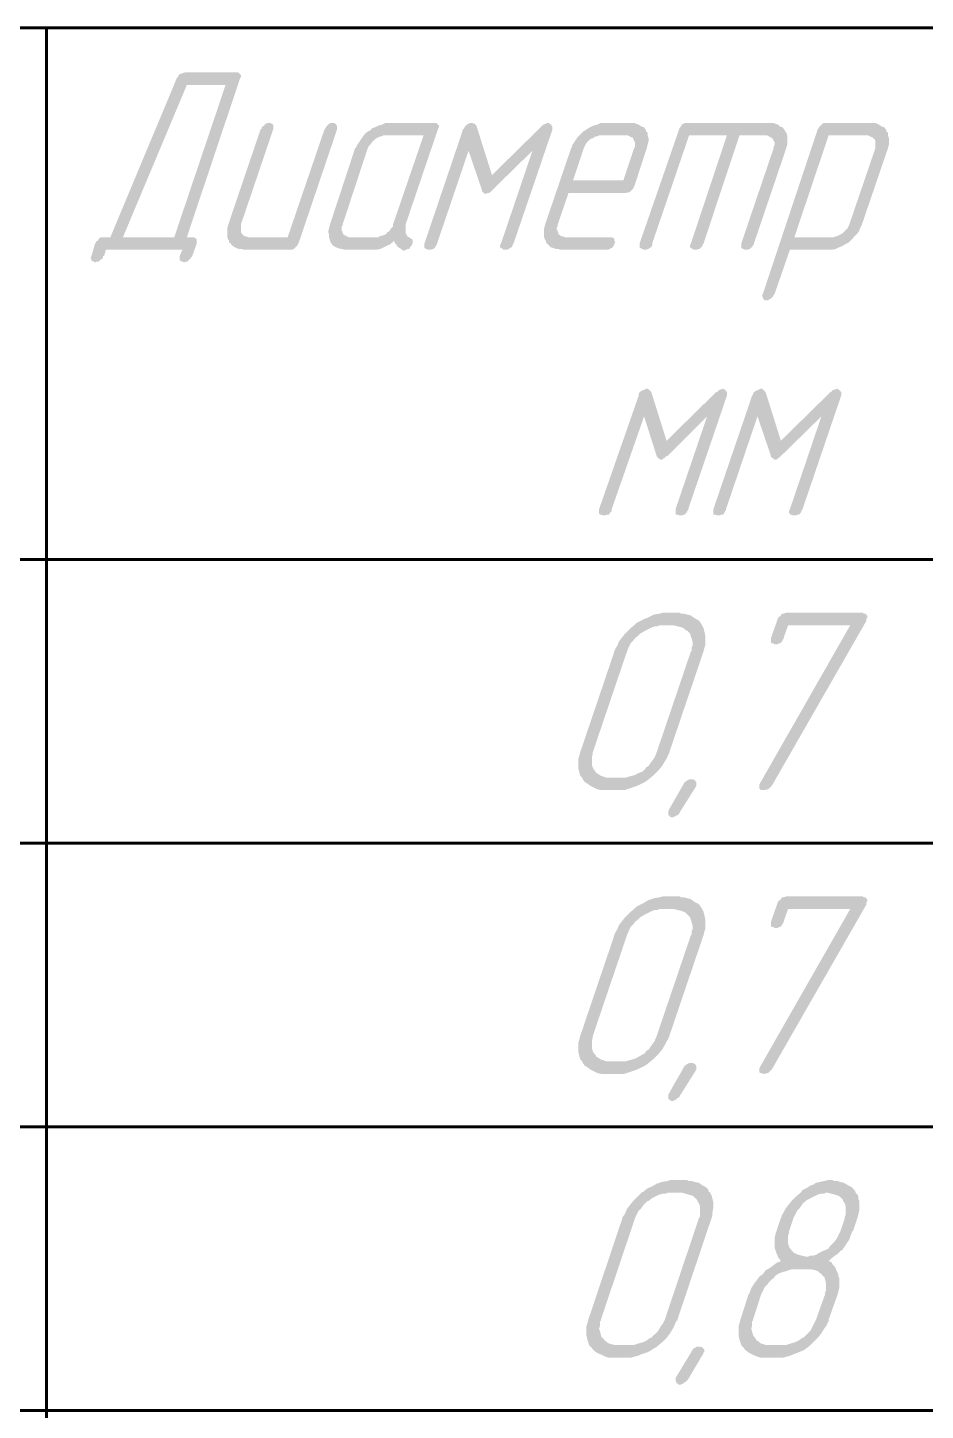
# Model space of a CAD drawing. Extents: x 260 to 1101, y 70 to 664.
# Drawn here: x 364.86 to 390.19, y 270.02 to 309.02 of the extents above; entities that cross this region are included whole.
import ezdxf

# ---------------------------------------------------------------- set-up
doc = ezdxf.new("R2010")
doc.units = 0
doc.header["$MEASUREMENT"] = 0
doc.layers.add('PDF _Геометрия', color=7, linetype='CONTINUOUS')
doc.layers.add('PDF _Сплошная заливка', color=7, linetype='CONTINUOUS')

msp = doc.modelspace()

# ---------------------------------------------------------------- hatches: boundary and pattern name
at = {"layer": 'PDF _Сплошная заливка', "transparency": 33554559}
h = msp.add_hatch(color=256, dxfattribs=at)
h.paths.add_polyline_path([(370.446, 307.398), (369.354, 307.398), (367.551, 303.105), (368.999, 303.105)], flags=0)
h.paths.add_polyline_path([(370.801, 307.753), (370.827, 307.728), (370.852, 307.703), (370.878, 307.677), (370.878, 307.626), (370.852, 307.576), (369.354, 303.105), (369.506, 303.105), (369.532, 303.105), (369.557, 303.105), (369.583, 303.08), (369.633, 303.054), (369.633, 303.029), (369.633, 302.978), (369.633, 302.927), (369.506, 302.572), (369.506, 302.572), (369.481, 302.546), (369.456, 302.496), (369.405, 302.47), (369.405, 302.445), (369.354, 302.419), (369.329, 302.419), (369.278, 302.394), (369.278, 302.394), (369.227, 302.419), (369.202, 302.419), (369.176, 302.445), (369.151, 302.47), (369.151, 302.496), (369.151, 302.521), (369.151, 302.572), (369.227, 302.75), (367.069, 302.75), (367.018, 302.572), (366.993, 302.572), (366.993, 302.546), (366.967, 302.496), (366.917, 302.47), (366.891, 302.445), (366.866, 302.419), (366.815, 302.419), (366.764, 302.394), (366.764, 302.394), (366.739, 302.419), (366.713, 302.419), (366.663, 302.445), (366.663, 302.47), (366.663, 302.496), (366.637, 302.521), (366.663, 302.572), (366.764, 302.927), (366.764, 302.927), (366.79, 302.953), (366.79, 302.978), (366.84, 303.004), (366.866, 303.054), (366.891, 303.08), (366.942, 303.105), (367.018, 303.105), (367.196, 303.105), (369.075, 307.601), (369.075, 307.601), (369.1, 307.626), (369.126, 307.677), (369.151, 307.703), (369.227, 307.728), (369.303, 307.753), (370.776, 307.753)], flags=0)
for points in [[(373.493, 306.331), (373.544, 306.306), (373.569, 306.28), (373.569, 306.28), (373.594, 306.229), (373.594, 306.204), (373.594, 306.153), (372.503, 302.927), (372.503, 302.927), (372.477, 302.902), (372.477, 302.877), (372.452, 302.851), (372.401, 302.8), (372.376, 302.775), (372.325, 302.75), (372.249, 302.75), (370.954, 302.75), (370.903, 302.775), (370.827, 302.775), (370.751, 302.8), (370.7, 302.826), (370.624, 302.877), (370.573, 302.953), (370.547, 302.953), (370.547, 303.004), (370.522, 303.029), (370.497, 303.105), (370.497, 303.181), (370.497, 303.258), (370.497, 303.359), (370.522, 303.461), (371.436, 306.153), (371.462, 306.153), (371.462, 306.179), (371.487, 306.229), (371.538, 306.255), (371.538, 306.28), (371.588, 306.306), (371.639, 306.331), (371.665, 306.331), (371.69, 306.331), (371.715, 306.331), (371.741, 306.306), (371.792, 306.28), (371.792, 306.28), (371.792, 306.229), (371.792, 306.204), (371.792, 306.153), (370.878, 303.461), (370.878, 303.461), (370.878, 303.435), (370.878, 303.41), (370.878, 303.385), (370.878, 303.334), (370.878, 303.283), (370.878, 303.258), (370.903, 303.207), (370.903, 303.207), (370.928, 303.181), (370.954, 303.156), (370.979, 303.131), (371.03, 303.131), (371.081, 303.105), (371.131, 303.105), (372.198, 303.105), (373.239, 306.153), (373.239, 306.153), (373.264, 306.179), (373.29, 306.229), (373.315, 306.255), (373.341, 306.28), (373.366, 306.306), (373.417, 306.331), (373.467, 306.331)], [(379.561, 306.331), (379.587, 306.306), (379.638, 306.28), (379.638, 306.255), (379.663, 306.229), (379.663, 306.204), (379.663, 306.153), (379.663, 306.128), (378.571, 302.927), (378.546, 302.902), (378.546, 302.877), (378.52, 302.826), (378.469, 302.8), (378.444, 302.775), (378.419, 302.775), (378.393, 302.75), (378.317, 302.75), (378.317, 302.75), (378.292, 302.75), (378.266, 302.775), (378.216, 302.8), (378.216, 302.8), (378.19, 302.826), (378.19, 302.877), (378.216, 302.927), (379.104, 305.544), (377.962, 304.426), (377.962, 304.426), (377.962, 304.426), (377.911, 304.375), (377.86, 304.35), (377.835, 304.35), (377.784, 304.324), (377.784, 304.324), (377.733, 304.35), (377.708, 304.375), (377.682, 304.401), (377.682, 304.426), (377.301, 305.544), (376.413, 302.927), (376.413, 302.902), (376.387, 302.877), (376.362, 302.826), (376.337, 302.8), (376.311, 302.775), (376.286, 302.775), (376.235, 302.75), (376.184, 302.75), (376.184, 302.75), (376.159, 302.75), (376.108, 302.775), (376.057, 302.8), (376.057, 302.8), (376.057, 302.826), (376.057, 302.877), (376.057, 302.927), (377.149, 306.153), (377.175, 306.153), (377.175, 306.179), (377.2, 306.229), (377.251, 306.28), (377.251, 306.28), (377.251, 306.28), (377.301, 306.306), (377.352, 306.331), (377.403, 306.331), (377.428, 306.331), (377.428, 306.306), (377.479, 306.306), (377.479, 306.306), (377.479, 306.28), (377.505, 306.28), (377.53, 306.229), (377.962, 304.858), (379.358, 306.229), (379.358, 306.229), (379.384, 306.255), (379.409, 306.28), (379.485, 306.306), (379.51, 306.331), (379.536, 306.331)], [(385.884, 306.331), (385.96, 306.306), (386.036, 306.28), (386.087, 306.229), (386.163, 306.204), (386.214, 306.128), (386.239, 306.102), (386.239, 306.077), (386.265, 306.052), (386.29, 305.975), (386.29, 305.899), (386.29, 305.823), (386.29, 305.721), (386.265, 305.62), (385.351, 302.927), (385.351, 302.902), (385.325, 302.877), (385.3, 302.826), (385.249, 302.8), (385.249, 302.775), (385.224, 302.775), (385.173, 302.75), (385.122, 302.75), (385.097, 302.75), (385.097, 302.75), (385.046, 302.775), (384.995, 302.8), (384.995, 302.8), (384.995, 302.826), (384.995, 302.877), (384.995, 302.927), (385.909, 305.62), (385.909, 305.62), (385.909, 305.645), (385.909, 305.671), (385.935, 305.696), (385.935, 305.747), (385.935, 305.772), (385.909, 305.823), (385.884, 305.874), (385.884, 305.874), (385.884, 305.874), (385.833, 305.925), (385.807, 305.925), (385.782, 305.95), (385.731, 305.975), (385.681, 305.975), (384.944, 305.975), (383.929, 302.927), (383.903, 302.902), (383.903, 302.877), (383.878, 302.826), (383.827, 302.8), (383.827, 302.775), (383.776, 302.775), (383.751, 302.75), (383.675, 302.75), (383.675, 302.75), (383.649, 302.75), (383.624, 302.775), (383.573, 302.8), (383.573, 302.8), (383.548, 302.826), (383.548, 302.877), (383.573, 302.927), (384.589, 305.975), (383.522, 305.975), (382.481, 302.927), (382.481, 302.902), (382.481, 302.877), (382.456, 302.826), (382.405, 302.8), (382.38, 302.775), (382.354, 302.775), (382.304, 302.75), (382.253, 302.75), (382.253, 302.75), (382.227, 302.75), (382.202, 302.775), (382.151, 302.8), (382.126, 302.8), (382.126, 302.826), (382.126, 302.877), (382.126, 302.927), (383.243, 306.153), (383.243, 306.153), (383.243, 306.179), (383.268, 306.204), (383.294, 306.229), (383.319, 306.28), (383.37, 306.306), (383.421, 306.331), (383.472, 306.331), (385.833, 306.331)], [(384.487, 298.813), (384.538, 298.813), (384.563, 298.762), (384.563, 298.762), (384.589, 298.736), (384.589, 298.686), (384.589, 298.66), (384.589, 298.635), (383.497, 295.434), (383.497, 295.409), (383.472, 295.384), (383.446, 295.333), (383.395, 295.282), (383.395, 295.282), (383.37, 295.282), (383.319, 295.257), (383.268, 295.257), (383.243, 295.257), (383.243, 295.257), (383.192, 295.282), (383.141, 295.282), (383.141, 295.307), (383.141, 295.333), (383.141, 295.384), (383.141, 295.434), (384.03, 298.051), (382.913, 296.933), (382.888, 296.933), (382.888, 296.933), (382.837, 296.882), (382.786, 296.857), (382.761, 296.831), (382.71, 296.831), (382.71, 296.831), (382.684, 296.857), (382.634, 296.882), (382.634, 296.908), (382.608, 296.933), (382.253, 298.051), (381.339, 295.434), (381.339, 295.409), (381.339, 295.384), (381.288, 295.333), (381.263, 295.282), (381.237, 295.282), (381.212, 295.282), (381.161, 295.257), (381.11, 295.257), (381.11, 295.257), (381.085, 295.257), (381.059, 295.282), (381.009, 295.282), (380.983, 295.307), (380.983, 295.333), (380.983, 295.384), (380.983, 295.434), (382.1, 298.635), (382.1, 298.66), (382.1, 298.686), (382.126, 298.736), (382.177, 298.762), (382.177, 298.762), (382.202, 298.787), (382.227, 298.787), (382.278, 298.813), (382.329, 298.838), (382.354, 298.838), (382.38, 298.813), (382.405, 298.787), (382.405, 298.787), (382.431, 298.787), (382.431, 298.762), (382.456, 298.736), (382.888, 297.365), (384.284, 298.736), (384.309, 298.736), (384.309, 298.736), (384.36, 298.787), (384.411, 298.813), (384.436, 298.813), (384.487, 298.838), (384.487, 298.838)], [(387.712, 298.813), (387.737, 298.813), (387.788, 298.762), (387.788, 298.762), (387.813, 298.736), (387.813, 298.686), (387.813, 298.66), (387.813, 298.635), (386.722, 295.434), (386.696, 295.409), (386.696, 295.384), (386.671, 295.333), (386.62, 295.282), (386.62, 295.282), (386.569, 295.282), (386.544, 295.257), (386.468, 295.257), (386.468, 295.257), (386.442, 295.257), (386.417, 295.282), (386.366, 295.282), (386.366, 295.307), (386.341, 295.333), (386.341, 295.384), (386.366, 295.434), (387.255, 298.051), (386.112, 296.933), (386.112, 296.933), (386.112, 296.933), (386.061, 296.882), (386.011, 296.857), (385.985, 296.831), (385.935, 296.831), (385.935, 296.831), (385.909, 296.857), (385.858, 296.882), (385.833, 296.908), (385.833, 296.933), (385.452, 298.051), (384.563, 295.434), (384.563, 295.409), (384.538, 295.384), (384.513, 295.333), (384.487, 295.282), (384.462, 295.282), (384.436, 295.282), (384.386, 295.257), (384.335, 295.257), (384.335, 295.257), (384.309, 295.257), (384.259, 295.282), (384.208, 295.282), (384.208, 295.307), (384.208, 295.333), (384.208, 295.384), (384.208, 295.434), (385.3, 298.635), (385.325, 298.66), (385.325, 298.686), (385.351, 298.736), (385.401, 298.762), (385.401, 298.762), (385.427, 298.787), (385.452, 298.787), (385.503, 298.813), (385.554, 298.838), (385.579, 298.838), (385.604, 298.813), (385.63, 298.787), (385.63, 298.787), (385.63, 298.787), (385.655, 298.762), (385.681, 298.736), (386.112, 297.365), (387.509, 298.736), (387.509, 298.736), (387.534, 298.736), (387.56, 298.787), (387.636, 298.813), (387.661, 298.813), (387.686, 298.838), (387.712, 298.838)], [(388.448, 292.488), (388.499, 292.488), (388.524, 292.463), (388.524, 292.437), (388.55, 292.437), (388.55, 292.386), (388.524, 292.336), (388.524, 292.285), (385.858, 287.637), (385.858, 287.637), (385.833, 287.611), (385.807, 287.586), (385.757, 287.535), (385.63, 287.51), (385.63, 287.51), (385.604, 287.51), (385.554, 287.51), (385.528, 287.535), (385.503, 287.56), (385.503, 287.586), (385.503, 287.611), (385.503, 287.662), (385.528, 287.713), (388.067, 292.158), (386.315, 292.158), (386.188, 291.802), (386.188, 291.777), (386.163, 291.751), (386.138, 291.701), (386.087, 291.65), (386.087, 291.65), (386.061, 291.65), (386.011, 291.624), (385.96, 291.624), (385.935, 291.624), (385.935, 291.624), (385.909, 291.65), (385.858, 291.65), (385.833, 291.675), (385.833, 291.701), (385.833, 291.726), (385.833, 291.751), (385.833, 291.802), (386.011, 292.31), (386.011, 292.336), (386.036, 292.361), (386.036, 292.386), (386.087, 292.412), (386.112, 292.437), (386.138, 292.488), (386.188, 292.488), (386.265, 292.513), (388.423, 292.513)], [(383.649, 287.814), (383.675, 287.789), (383.7, 287.789), (383.7, 287.764), (383.725, 287.738), (383.725, 287.687), (383.725, 287.662), (383.725, 287.662), (383.725, 287.637), (383.7, 287.586), (383.268, 286.9), (383.243, 286.849), (383.192, 286.798), (383.167, 286.798), (383.141, 286.773), (383.116, 286.773), (383.091, 286.748), (383.065, 286.748), (383.065, 286.748), (383.014, 286.748), (382.964, 286.773), (382.964, 286.798), (382.938, 286.798), (382.938, 286.849), (382.938, 286.9), (382.938, 286.925), (382.938, 286.925), (382.964, 286.976), (383.37, 287.687), (383.395, 287.738), (383.446, 287.764), (383.472, 287.789), (383.472, 287.789), (383.522, 287.814), (383.548, 287.814), (383.573, 287.814), (383.598, 287.814)], [(388.448, 284.487), (388.499, 284.487), (388.524, 284.462), (388.524, 284.436), (388.55, 284.436), (388.55, 284.385), (388.524, 284.335), (388.524, 284.284), (385.858, 279.636), (385.858, 279.636), (385.833, 279.61), (385.807, 279.585), (385.757, 279.534), (385.63, 279.509), (385.63, 279.509), (385.604, 279.509), (385.554, 279.534), (385.528, 279.534), (385.503, 279.559), (385.503, 279.585), (385.503, 279.61), (385.503, 279.661), (385.528, 279.712), (388.067, 284.157), (386.315, 284.157), (386.188, 283.801), (386.188, 283.776), (386.163, 283.75), (386.138, 283.699), (386.087, 283.649), (386.087, 283.649), (386.061, 283.649), (386.011, 283.623), (385.96, 283.623), (385.935, 283.623), (385.935, 283.623), (385.909, 283.649), (385.858, 283.649), (385.833, 283.674), (385.833, 283.699), (385.833, 283.75), (385.833, 283.75), (385.833, 283.801), (386.011, 284.309), (386.011, 284.335), (386.036, 284.36), (386.036, 284.385), (386.087, 284.411), (386.112, 284.436), (386.138, 284.487), (386.188, 284.487), (386.265, 284.512), (388.423, 284.512)], [(383.649, 279.813), (383.675, 279.788), (383.7, 279.788), (383.7, 279.763), (383.725, 279.737), (383.725, 279.686), (383.725, 279.661), (383.725, 279.661), (383.725, 279.636), (383.7, 279.585), (383.268, 278.899), (383.243, 278.848), (383.192, 278.823), (383.167, 278.797), (383.141, 278.772), (383.116, 278.772), (383.091, 278.747), (383.065, 278.747), (383.065, 278.747), (383.014, 278.747), (382.964, 278.772), (382.964, 278.797), (382.938, 278.797), (382.938, 278.848), (382.938, 278.899), (382.938, 278.924), (382.938, 278.924), (382.964, 278.975), (383.37, 279.686), (383.395, 279.737), (383.446, 279.763), (383.472, 279.788), (383.472, 279.788), (383.522, 279.813), (383.548, 279.813), (383.573, 279.813), (383.598, 279.813)], [(383.852, 271.812), (383.903, 271.787), (383.903, 271.787), (383.929, 271.762), (383.954, 271.736), (383.954, 271.685), (383.954, 271.66), (383.929, 271.66), (383.929, 271.635), (383.903, 271.584), (383.497, 270.898), (383.446, 270.847), (383.421, 270.822), (383.37, 270.796), (383.37, 270.771), (383.345, 270.771), (383.294, 270.746), (383.294, 270.746), (383.268, 270.746), (383.218, 270.746), (383.192, 270.771), (383.167, 270.796), (383.167, 270.796), (383.141, 270.847), (383.141, 270.898), (383.141, 270.923), (383.141, 270.923), (383.167, 270.974), (383.598, 271.685), (383.624, 271.736), (383.649, 271.762), (383.675, 271.787), (383.7, 271.787), (383.725, 271.812), (383.776, 271.812), (383.802, 271.812), (383.802, 271.812)]]:
    msp.add_hatch(color=256, dxfattribs=at).paths.add_polyline_path(points)
h = msp.add_hatch(color=256, dxfattribs=at)
h.paths.add_polyline_path([(376.032, 305.975), (374.915, 305.975), (374.889, 305.975), (374.864, 305.95), (374.813, 305.95), (374.762, 305.925), (374.712, 305.899), (374.661, 305.874), (374.661, 305.848), (374.635, 305.848), (374.61, 305.823), (374.585, 305.798), (374.534, 305.721), (374.483, 305.671), (374.458, 305.62), (373.747, 303.461), (373.747, 303.461), (373.747, 303.435), (373.721, 303.41), (373.721, 303.385), (373.721, 303.334), (373.721, 303.283), (373.747, 303.258), (373.747, 303.207), (373.772, 303.207), (373.772, 303.181), (373.823, 303.156), (373.848, 303.131), (373.874, 303.131), (373.924, 303.105), (373.975, 303.105), (374.737, 303.105), (374.762, 303.105), (374.788, 303.131), (374.889, 303.156), (374.94, 303.181), (374.991, 303.207), (374.991, 303.207), (374.991, 303.232), (375.042, 303.258), (375.067, 303.283), (375.118, 303.359), (375.169, 303.41), (375.169, 303.461)], flags=0)
h.paths.add_polyline_path([(376.387, 306.331), (376.413, 306.306), (376.438, 306.28), (376.464, 306.255), (376.464, 306.204), (376.438, 306.153), (375.524, 303.461), (375.524, 303.461), (375.524, 303.435), (375.524, 303.41), (375.524, 303.385), (375.524, 303.308), (375.524, 303.232), (375.524, 303.232), (375.524, 303.232), (375.55, 303.181), (375.575, 303.131), (375.626, 303.105), (375.651, 303.08), (375.651, 303.08), (375.651, 303.08), (375.702, 303.054), (375.727, 303.029), (375.727, 303.004), (375.727, 302.953), (375.727, 302.927), (375.702, 302.902), (375.702, 302.877), (375.651, 302.826), (375.626, 302.775), (375.626, 302.775), (375.575, 302.775), (375.55, 302.75), (375.473, 302.724), (375.423, 302.75), (375.423, 302.75), (375.397, 302.775), (375.346, 302.8), (375.296, 302.851), (375.27, 302.851), (375.27, 302.877), (375.27, 302.902), (375.245, 302.902), (375.219, 302.953), (375.194, 303.004), (375.169, 302.978), (375.143, 302.953), (375.092, 302.902), (375.016, 302.877), (374.915, 302.826), (374.813, 302.775), (374.686, 302.75), (374.585, 302.75), (373.798, 302.75), (373.747, 302.775), (373.696, 302.775), (373.62, 302.8), (373.544, 302.826), (373.467, 302.877), (373.417, 302.953), (373.417, 302.953), (373.391, 303.004), (373.391, 303.029), (373.366, 303.105), (373.366, 303.181), (373.341, 303.258), (373.366, 303.359), (373.391, 303.461), (374.102, 305.62), (374.128, 305.62), (374.128, 305.645), (374.153, 305.696), (374.204, 305.772), (374.255, 305.848), (374.305, 305.925), (374.382, 306.026), (374.483, 306.102), (374.508, 306.102), (374.534, 306.128), (374.585, 306.179), (374.661, 306.204), (374.762, 306.255), (374.864, 306.28), (374.966, 306.331), (375.067, 306.331), (376.362, 306.331)], flags=0)
h = msp.add_hatch(color=256, dxfattribs=at)
h.paths.add_polyline_path([(381.745, 305.975), (381.009, 305.975), (380.983, 305.975), (380.932, 305.95), (380.882, 305.95), (380.856, 305.925), (380.805, 305.899), (380.729, 305.874), (380.729, 305.848), (380.704, 305.848), (380.679, 305.823), (380.653, 305.798), (380.602, 305.721), (380.577, 305.671), (380.552, 305.62), (380.247, 304.705), (381.669, 304.705), (381.973, 305.62), (381.973, 305.62), (381.999, 305.645), (381.999, 305.671), (381.999, 305.696), (381.999, 305.747), (381.999, 305.772), (381.973, 305.823), (381.948, 305.874), (381.948, 305.874), (381.948, 305.874), (381.923, 305.925), (381.872, 305.925), (381.847, 305.95), (381.796, 305.975)], flags=0)
h.paths.add_polyline_path([(381.973, 306.331), (382.024, 306.306), (382.1, 306.28), (382.177, 306.229), (382.253, 306.204), (382.304, 306.128), (382.304, 306.102), (382.329, 306.077), (382.354, 306.052), (382.354, 305.975), (382.38, 305.899), (382.38, 305.823), (382.354, 305.721), (382.329, 305.62), (381.973, 304.528), (381.973, 304.528), (381.948, 304.502), (381.948, 304.477), (381.923, 304.451), (381.897, 304.426), (381.847, 304.375), (381.796, 304.375), (381.745, 304.35), (380.12, 304.35), (379.815, 303.461), (379.815, 303.461), (379.815, 303.435), (379.815, 303.41), (379.79, 303.385), (379.79, 303.334), (379.815, 303.283), (379.815, 303.258), (379.841, 303.207), (379.841, 303.207), (379.841, 303.181), (379.891, 303.156), (379.917, 303.131), (379.968, 303.131), (380.018, 303.105), (380.044, 303.105), (381.313, 303.105), (381.339, 303.105), (381.389, 303.08), (381.415, 303.054), (381.415, 303.054), (381.415, 303.004), (381.44, 302.978), (381.415, 302.927), (381.415, 302.927), (381.415, 302.902), (381.389, 302.851), (381.339, 302.8), (381.313, 302.8), (381.288, 302.775), (381.237, 302.75), (381.186, 302.75), (379.891, 302.75), (379.841, 302.775), (379.764, 302.775), (379.688, 302.8), (379.612, 302.826), (379.561, 302.877), (379.485, 302.953), (379.485, 302.953), (379.485, 303.004), (379.46, 303.029), (379.434, 303.105), (379.434, 303.181), (379.434, 303.258), (379.434, 303.359), (379.46, 303.461), (380.196, 305.62), (380.196, 305.62), (380.221, 305.645), (380.221, 305.696), (380.272, 305.772), (380.323, 305.848), (380.374, 305.925), (380.475, 306.026), (380.552, 306.102), (380.577, 306.102), (380.602, 306.128), (380.679, 306.179), (380.729, 306.204), (380.831, 306.255), (380.932, 306.28), (381.034, 306.331), (381.161, 306.331), (381.923, 306.331)], flags=0)
h = msp.add_hatch(color=256, dxfattribs=at)
h.paths.add_polyline_path([(388.524, 305.975), (387.458, 305.975), (386.493, 303.105), (387.585, 303.105), (387.61, 303.105), (387.661, 303.131), (387.686, 303.131), (387.737, 303.156), (387.788, 303.181), (387.839, 303.207), (387.864, 303.232), (387.864, 303.232), (387.89, 303.258), (387.915, 303.283), (387.991, 303.359), (388.017, 303.41), (388.042, 303.461), (388.778, 305.62), (388.778, 305.62), (388.778, 305.645), (388.778, 305.671), (388.778, 305.696), (388.778, 305.747), (388.778, 305.772), (388.778, 305.823), (388.753, 305.874), (388.753, 305.874), (388.728, 305.874), (388.702, 305.925), (388.677, 305.925), (388.626, 305.95), (388.575, 305.975)], flags=0)
h.paths.add_polyline_path([(388.753, 306.331), (388.829, 306.306), (388.88, 306.28), (388.956, 306.229), (389.032, 306.204), (389.083, 306.128), (389.083, 306.102), (389.108, 306.077), (389.134, 306.052), (389.134, 305.975), (389.159, 305.899), (389.159, 305.823), (389.159, 305.721), (389.134, 305.62), (388.397, 303.461), (388.397, 303.461), (388.372, 303.41), (388.347, 303.359), (388.321, 303.283), (388.27, 303.207), (388.194, 303.131), (388.118, 303.054), (388.017, 302.953), (388.017, 302.953), (387.966, 302.927), (387.915, 302.902), (387.839, 302.851), (387.763, 302.826), (387.661, 302.775), (387.56, 302.75), (387.433, 302.75), (386.366, 302.75), (385.935, 301.505), (385.935, 301.505), (385.909, 301.48), (385.884, 301.429), (385.833, 301.378), (385.833, 301.378), (385.782, 301.353), (385.757, 301.327), (385.706, 301.327), (385.681, 301.327), (385.655, 301.327), (385.63, 301.353), (385.604, 301.378), (385.604, 301.378), (385.604, 301.403), (385.579, 301.454), (385.604, 301.505), (387.153, 306.153), (387.153, 306.153), (387.179, 306.179), (387.179, 306.204), (387.204, 306.229), (387.255, 306.28), (387.28, 306.306), (387.331, 306.331), (387.407, 306.331), (388.702, 306.331)], flags=0)
h = msp.add_hatch(color=256, dxfattribs=at)
h.paths.add_polyline_path([(383.091, 292.158), (382.684, 292.158), (382.634, 292.132), (382.557, 292.132), (382.481, 292.107), (382.38, 292.056), (382.278, 292.005), (382.151, 291.929), (382.151, 291.929), (382.126, 291.904), (382.075, 291.853), (381.999, 291.802), (381.948, 291.726), (381.872, 291.65), (381.821, 291.548), (381.77, 291.421), (380.805, 288.576), (380.805, 288.551), (380.805, 288.526), (380.78, 288.449), (380.78, 288.399), (380.78, 288.322), (380.78, 288.221), (380.805, 288.145), (380.856, 288.068), (380.856, 288.043), (380.882, 288.043), (380.907, 287.992), (380.958, 287.967), (381.034, 287.916), (381.11, 287.891), (381.186, 287.865), (381.288, 287.865), (381.694, 287.865), (381.745, 287.865), (381.821, 287.891), (381.923, 287.916), (381.999, 287.941), (382.1, 287.992), (382.227, 288.043), (382.227, 288.068), (382.278, 288.094), (382.304, 288.145), (382.38, 288.195), (382.431, 288.272), (382.507, 288.373), (382.557, 288.449), (382.608, 288.576), (383.573, 291.421), (383.598, 291.447), (383.598, 291.472), (383.598, 291.548), (383.624, 291.599), (383.624, 291.675), (383.598, 291.777), (383.573, 291.853), (383.548, 291.929), (383.522, 291.955), (383.497, 291.98), (383.472, 292.005), (383.421, 292.031), (383.37, 292.082), (383.294, 292.107), (383.192, 292.132)], flags=0)
h.paths.add_polyline_path([(383.294, 292.488), (383.37, 292.488), (383.472, 292.463), (383.573, 292.437), (383.675, 292.361), (383.776, 292.31), (383.827, 292.259), (383.878, 292.183), (383.878, 292.183), (383.903, 292.132), (383.929, 292.082), (383.954, 291.98), (383.979, 291.878), (383.979, 291.726), (383.979, 291.599), (383.954, 291.523), (383.929, 291.421), (382.964, 288.576), (382.964, 288.551), (382.964, 288.551), (382.938, 288.526), (382.938, 288.5), (382.888, 288.399), (382.837, 288.322), (382.761, 288.195), (382.659, 288.068), (382.532, 287.941), (382.38, 287.814), (382.38, 287.814), (382.354, 287.789), (382.354, 287.789), (382.304, 287.764), (382.278, 287.738), (382.227, 287.713), (382.126, 287.662), (381.999, 287.611), (381.847, 287.56), (381.694, 287.51), (381.593, 287.51), (381.516, 287.51), (381.11, 287.51), (381.085, 287.51), (381.034, 287.51), (380.932, 287.535), (380.831, 287.586), (380.729, 287.637), (380.628, 287.713), (380.577, 287.738), (380.526, 287.814), (380.526, 287.814), (380.526, 287.814), (380.501, 287.865), (380.45, 287.916), (380.425, 288.018), (380.399, 288.119), (380.399, 288.272), (380.399, 288.322), (380.399, 288.399), (380.425, 288.475), (380.45, 288.576), (381.415, 291.421), (381.415, 291.447), (381.415, 291.447), (381.44, 291.472), (381.44, 291.497), (381.491, 291.574), (381.542, 291.701), (381.618, 291.802), (381.72, 291.929), (381.847, 292.056), (381.999, 292.183), (381.999, 292.183), (381.999, 292.183), (382.024, 292.209), (382.05, 292.234), (382.1, 292.259), (382.151, 292.285), (382.253, 292.336), (382.38, 292.386), (382.532, 292.463), (382.684, 292.488), (382.786, 292.513), (383.268, 292.513)], flags=0)
h = msp.add_hatch(color=256, dxfattribs=at)
h.paths.add_polyline_path([(383.091, 284.157), (382.684, 284.157), (382.634, 284.131), (382.557, 284.131), (382.481, 284.106), (382.38, 284.055), (382.278, 284.004), (382.151, 283.928), (382.151, 283.928), (382.126, 283.903), (382.075, 283.852), (381.999, 283.801), (381.948, 283.725), (381.872, 283.649), (381.821, 283.547), (381.77, 283.42), (380.805, 280.575), (380.805, 280.55), (380.805, 280.524), (380.78, 280.448), (380.78, 280.398), (380.78, 280.321), (380.78, 280.245), (380.805, 280.144), (380.856, 280.067), (380.856, 280.067), (380.882, 280.042), (380.907, 279.991), (380.958, 279.966), (381.034, 279.915), (381.11, 279.889), (381.186, 279.864), (381.288, 279.864), (381.694, 279.864), (381.745, 279.864), (381.821, 279.889), (381.923, 279.915), (381.999, 279.94), (382.1, 279.991), (382.227, 280.067), (382.227, 280.067), (382.278, 280.093), (382.304, 280.144), (382.38, 280.194), (382.431, 280.271), (382.507, 280.372), (382.557, 280.448), (382.608, 280.575), (383.573, 283.42), (383.598, 283.446), (383.598, 283.471), (383.598, 283.547), (383.624, 283.598), (383.624, 283.674), (383.598, 283.776), (383.573, 283.852), (383.548, 283.928), (383.522, 283.954), (383.497, 283.979), (383.472, 284.004), (383.421, 284.055), (383.37, 284.081), (383.294, 284.106), (383.192, 284.131)], flags=0)
h.paths.add_polyline_path([(383.294, 284.487), (383.37, 284.487), (383.472, 284.462), (383.573, 284.436), (383.675, 284.36), (383.776, 284.309), (383.827, 284.258), (383.878, 284.182), (383.878, 284.182), (383.903, 284.131), (383.929, 284.081), (383.954, 283.979), (383.979, 283.877), (383.979, 283.75), (383.979, 283.598), (383.954, 283.522), (383.929, 283.42), (382.964, 280.575), (382.964, 280.55), (382.964, 280.55), (382.938, 280.524), (382.938, 280.499), (382.888, 280.423), (382.837, 280.321), (382.761, 280.194), (382.659, 280.067), (382.532, 279.94), (382.38, 279.813), (382.38, 279.813), (382.354, 279.788), (382.354, 279.788), (382.304, 279.763), (382.278, 279.737), (382.227, 279.712), (382.126, 279.661), (381.999, 279.61), (381.847, 279.559), (381.694, 279.509), (381.593, 279.509), (381.516, 279.509), (381.11, 279.509), (381.085, 279.509), (381.034, 279.509), (380.932, 279.534), (380.831, 279.585), (380.729, 279.636), (380.628, 279.712), (380.577, 279.737), (380.526, 279.813), (380.526, 279.813), (380.526, 279.813), (380.501, 279.864), (380.45, 279.915), (380.425, 280.017), (380.399, 280.118), (380.399, 280.271), (380.399, 280.321), (380.399, 280.398), (380.425, 280.474), (380.45, 280.575), (381.415, 283.42), (381.415, 283.446), (381.415, 283.446), (381.44, 283.471), (381.44, 283.496), (381.491, 283.573), (381.542, 283.699), (381.618, 283.801), (381.72, 283.928), (381.847, 284.055), (381.999, 284.182), (381.999, 284.182), (381.999, 284.182), (382.024, 284.208), (382.05, 284.233), (382.1, 284.258), (382.151, 284.284), (382.253, 284.335), (382.38, 284.411), (382.532, 284.462), (382.684, 284.487), (382.786, 284.512), (383.268, 284.512)], flags=0)
h = msp.add_hatch(color=256, dxfattribs=at)
h.paths.add_polyline_path([(383.319, 276.156), (382.913, 276.156), (382.862, 276.13), (382.786, 276.13), (382.684, 276.105), (382.583, 276.054), (382.481, 276.003), (382.38, 275.927), (382.354, 275.927), (382.329, 275.902), (382.278, 275.851), (382.227, 275.8), (382.177, 275.724), (382.1, 275.648), (382.05, 275.546), (381.999, 275.444), (381.034, 272.574), (381.034, 272.549), (381.009, 272.524), (381.009, 272.473), (381.009, 272.397), (380.983, 272.32), (381.009, 272.244), (381.034, 272.143), (381.059, 272.066), (381.085, 272.066), (381.11, 272.041), (381.136, 271.99), (381.186, 271.965), (381.237, 271.914), (381.313, 271.889), (381.415, 271.863), (381.516, 271.863), (381.923, 271.863), (381.973, 271.863), (382.05, 271.889), (382.126, 271.914), (382.227, 271.939), (382.329, 271.99), (382.431, 272.066), (382.456, 272.066), (382.481, 272.092), (382.532, 272.143), (382.583, 272.193), (382.659, 272.27), (382.71, 272.371), (382.786, 272.473), (382.837, 272.574), (383.802, 275.444), (383.802, 275.444), (383.827, 275.47), (383.827, 275.546), (383.827, 275.597), (383.827, 275.673), (383.827, 275.775), (383.802, 275.851), (383.751, 275.927), (383.751, 275.953), (383.725, 275.978), (383.7, 276.003), (383.649, 276.054), (383.598, 276.079), (383.497, 276.105), (383.421, 276.13)], flags=0)
h.paths.add_polyline_path([(383.497, 276.486), (383.598, 276.486), (383.675, 276.461), (383.802, 276.435), (383.903, 276.359), (384.005, 276.308), (384.056, 276.257), (384.081, 276.181), (384.106, 276.181), (384.132, 276.13), (384.157, 276.079), (384.182, 275.978), (384.208, 275.876), (384.208, 275.749), (384.182, 275.597), (384.182, 275.521), (384.157, 275.444), (383.192, 272.574), (383.192, 272.549), (383.167, 272.549), (383.167, 272.524), (383.141, 272.498), (383.116, 272.422), (383.065, 272.32), (382.989, 272.193), (382.888, 272.066), (382.761, 271.939), (382.608, 271.812), (382.608, 271.812), (382.583, 271.787), (382.557, 271.787), (382.532, 271.762), (382.481, 271.736), (382.456, 271.711), (382.354, 271.66), (382.202, 271.609), (382.075, 271.558), (381.897, 271.508), (381.821, 271.508), (381.745, 271.508), (381.339, 271.508), (381.313, 271.508), (381.237, 271.508), (381.161, 271.533), (381.059, 271.584), (380.932, 271.635), (380.831, 271.711), (380.78, 271.762), (380.755, 271.812), (380.755, 271.812), (380.729, 271.812), (380.704, 271.863), (380.679, 271.939), (380.653, 272.016), (380.628, 272.117), (380.628, 272.27), (380.628, 272.32), (380.628, 272.397), (380.653, 272.473), (380.679, 272.574), (381.643, 275.444), (381.643, 275.444), (381.643, 275.444), (381.643, 275.47), (381.669, 275.495), (381.72, 275.572), (381.77, 275.699), (381.847, 275.8), (381.948, 275.927), (382.075, 276.054), (382.202, 276.181), (382.227, 276.181), (382.227, 276.181), (382.253, 276.207), (382.278, 276.232), (382.329, 276.257), (382.354, 276.283), (382.481, 276.334), (382.608, 276.41), (382.761, 276.461), (382.913, 276.486), (382.989, 276.511), (383.472, 276.511)], flags=0)
h = msp.add_hatch(color=256, dxfattribs=at)
h.paths.add_polyline_path([(387.433, 276.156), (387.382, 276.156), (387.331, 276.13), (387.255, 276.13), (387.153, 276.105), (387.052, 276.054), (386.95, 276.003), (386.849, 275.953), (386.823, 275.927), (386.798, 275.902), (386.747, 275.876), (386.696, 275.8), (386.645, 275.724), (386.569, 275.648), (386.519, 275.546), (386.468, 275.444), (386.341, 275.064), (386.341, 275.064), (386.341, 275.013), (386.315, 274.962), (386.315, 274.886), (386.315, 274.809), (386.315, 274.733), (386.341, 274.632), (386.392, 274.556), (386.392, 274.556), (386.417, 274.53), (386.442, 274.505), (386.493, 274.454), (386.544, 274.429), (386.62, 274.403), (386.722, 274.378), (386.823, 274.352), (386.874, 274.352), (386.925, 274.378), (387.001, 274.378), (387.102, 274.403), (387.179, 274.454), (387.28, 274.505), (387.407, 274.556), (387.407, 274.556), (387.458, 274.581), (387.483, 274.632), (387.56, 274.708), (387.61, 274.759), (387.686, 274.86), (387.737, 274.962), (387.788, 275.064), (387.915, 275.444), (387.915, 275.444), (387.915, 275.47), (387.94, 275.546), (387.94, 275.622), (387.94, 275.699), (387.94, 275.775), (387.915, 275.851), (387.864, 275.927), (387.864, 275.953), (387.839, 275.978), (387.813, 276.003), (387.763, 276.054), (387.712, 276.079), (387.636, 276.105), (387.534, 276.13)], flags=0)
h.paths.add_polyline_path([(386.874, 273.997), (386.468, 273.997), (386.417, 273.997), (386.341, 273.971), (386.265, 273.946), (386.163, 273.921), (386.036, 273.87), (385.935, 273.794), (385.935, 273.794), (385.909, 273.743), (385.858, 273.717), (385.782, 273.641), (385.731, 273.565), (385.655, 273.489), (385.604, 273.387), (385.554, 273.286), (385.325, 272.574), (385.325, 272.549), (385.3, 272.524), (385.3, 272.473), (385.3, 272.397), (385.274, 272.32), (385.3, 272.244), (385.325, 272.143), (385.376, 272.066), (385.376, 272.066), (385.401, 272.041), (385.427, 271.99), (385.477, 271.965), (385.528, 271.914), (385.604, 271.889), (385.681, 271.863), (385.782, 271.863), (386.214, 271.863), (386.265, 271.863), (386.341, 271.889), (386.417, 271.914), (386.519, 271.939), (386.62, 271.99), (386.722, 272.066), (386.747, 272.066), (386.772, 272.092), (386.823, 272.143), (386.874, 272.193), (386.95, 272.27), (387.001, 272.371), (387.052, 272.473), (387.102, 272.574), (387.356, 273.286), (387.356, 273.311), (387.356, 273.336), (387.382, 273.387), (387.382, 273.463), (387.382, 273.54), (387.382, 273.616), (387.356, 273.717), (387.331, 273.794), (387.306, 273.794), (387.28, 273.819), (387.255, 273.87), (387.204, 273.895), (387.153, 273.946), (387.077, 273.971), (386.976, 273.997)], flags=0)
h.paths.add_polyline_path([(387.61, 276.486), (387.712, 276.486), (387.788, 276.461), (387.89, 276.435), (388.017, 276.359), (388.118, 276.308), (388.169, 276.257), (388.22, 276.181), (388.22, 276.181), (388.22, 276.156), (388.245, 276.13), (388.27, 276.105), (388.296, 276.054), (388.296, 275.978), (388.321, 275.927), (388.321, 275.851), (388.321, 275.648), (388.296, 275.546), (388.27, 275.444), (388.144, 275.064), (388.118, 275.064), (388.118, 275.038), (388.093, 274.987), (388.067, 274.911), (388.042, 274.835), (387.991, 274.759), (387.94, 274.683), (387.89, 274.606), (387.864, 274.581), (387.864, 274.556), (387.813, 274.53), (387.763, 274.479), (387.712, 274.429), (387.636, 274.378), (387.534, 274.302), (387.458, 274.225), (387.458, 274.225), (387.483, 274.225), (387.534, 274.2), (387.56, 274.149), (387.61, 274.098), (387.661, 274.022), (387.686, 273.946), (387.737, 273.844), (387.737, 273.844), (387.737, 273.794), (387.763, 273.743), (387.763, 273.667), (387.763, 273.59), (387.763, 273.489), (387.737, 273.387), (387.712, 273.286), (387.458, 272.574), (387.458, 272.549), (387.458, 272.549), (387.458, 272.524), (387.433, 272.498), (387.407, 272.422), (387.331, 272.32), (387.255, 272.193), (387.153, 272.066), (387.026, 271.939), (386.899, 271.812), (386.874, 271.812), (386.874, 271.787), (386.849, 271.787), (386.823, 271.762), (386.798, 271.736), (386.747, 271.711), (386.62, 271.66), (386.493, 271.609), (386.366, 271.558), (386.188, 271.508), (386.112, 271.508), (386.036, 271.508), (385.63, 271.508), (385.604, 271.508), (385.528, 271.508), (385.452, 271.533), (385.325, 271.584), (385.224, 271.635), (385.122, 271.711), (385.071, 271.762), (385.046, 271.812), (385.046, 271.812), (385.02, 271.812), (384.995, 271.863), (384.97, 271.939), (384.944, 272.016), (384.919, 272.117), (384.919, 272.27), (384.919, 272.32), (384.919, 272.397), (384.944, 272.473), (384.97, 272.574), (385.198, 273.286), (385.224, 273.311), (385.224, 273.336), (385.249, 273.387), (385.274, 273.463), (385.325, 273.54), (385.376, 273.616), (385.452, 273.717), (385.528, 273.819), (385.554, 273.819), (385.579, 273.844), (385.63, 273.895), (385.681, 273.971), (385.782, 274.022), (385.884, 274.098), (385.985, 274.174), (386.112, 274.225), (386.087, 274.251), (386.087, 274.276), (386.061, 274.302), (386.036, 274.327), (386.011, 274.403), (385.985, 274.454), (385.96, 274.53), (385.935, 274.606), (385.935, 274.606), (385.935, 274.632), (385.935, 274.683), (385.935, 274.733), (385.935, 274.809), (385.935, 274.886), (385.96, 274.987), (385.985, 275.064), (386.112, 275.444), (386.112, 275.444), (386.112, 275.47), (386.138, 275.47), (386.138, 275.521), (386.188, 275.597), (386.239, 275.699), (386.315, 275.8), (386.417, 275.927), (386.544, 276.054), (386.696, 276.181), (386.696, 276.207), (386.722, 276.232), (386.772, 276.257), (386.823, 276.283), (386.874, 276.308), (386.95, 276.359), (387.026, 276.384), (387.102, 276.435), (387.331, 276.486), (387.433, 276.511), (387.585, 276.511)], flags=0)

# ---------------------------------------------------------------- linework, layer by layer
at = {"layer": 'PDF _Геометрия', "lineweight": 60}
for points in [[(502.969, 309.015), (502.969, 294.015), (327.413, 294.015), (327.413, 309.015)], [(502.969, 294.015), (502.969, 286.015), (327.413, 286.015), (327.413, 294.015)], [(502.969, 270.016), (327.413, 270.016), (327.413, 278.015), (502.969, 278.015), (327.413, 278.015), (327.413, 286.015), (502.969, 286.015), (502.969, 278.015), (502.969, 270.016), (327.413, 270.016), (327.413, 262.016), (327.413, 254.016), (502.969, 254.016), (327.413, 254.016), (327.413, 246.016), (327.413, 236.609), (502.969, 236.609), (502.969, 246.016), (502.969, 254.016), (502.969, 262.016)]]:
    msp.add_lwpolyline(points, close=True, dxfattribs=at)
msp.add_lwpolyline([(365.399, 236.609), (365.399, 246.016), (365.399, 254.016), (365.399, 262.016), (365.399, 270.016), (365.399, 278.015), (365.399, 286.015), (365.399, 294.015), (365.399, 309.015)], dxfattribs=at)

doc.saveas('drawing.dxf')
